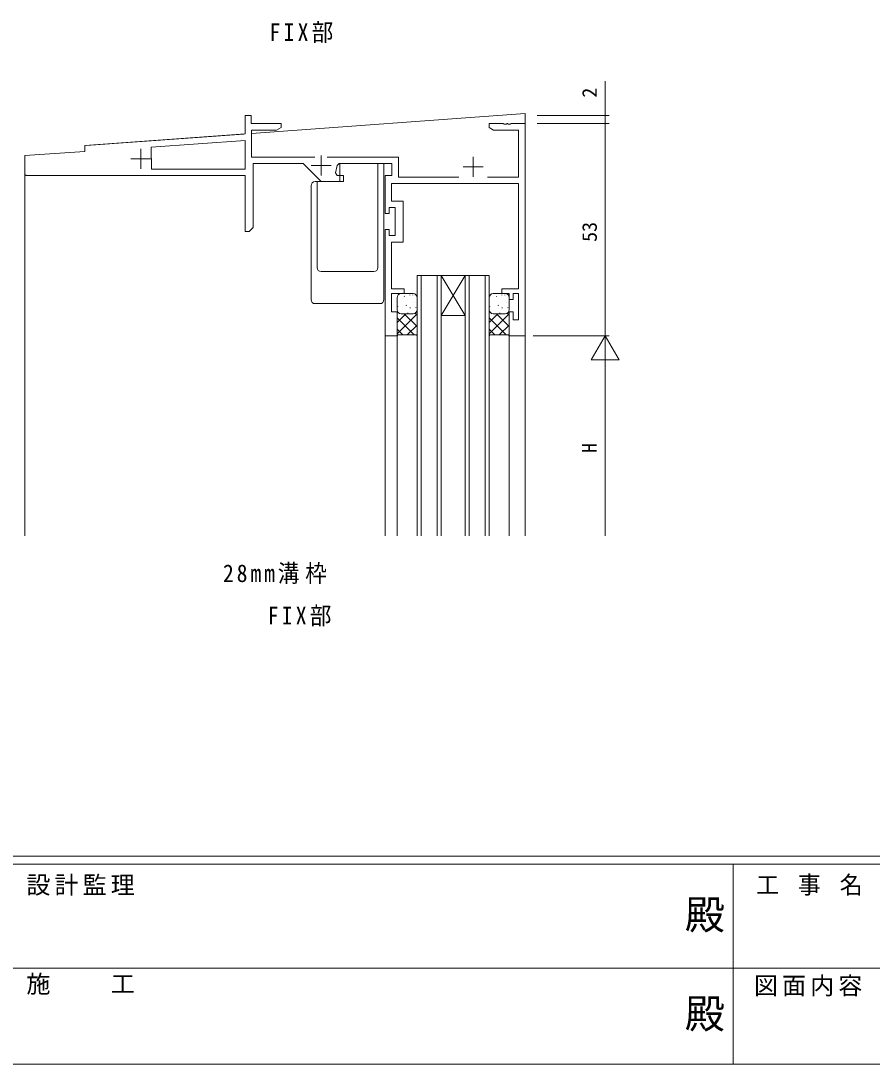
# Model space of a CAD drawing. Units: millimetres, scale not verified. Extents: x -594 to 539, y -420 to 386.
# Drawn here: x -218 to -5.3, y -420 to -159.3 of the extents above; entities that cross this region are included whole.
import ezdxf
from ezdxf.enums import TextEntityAlignment as Align

# ---------------------------------------------------------------- set-up
doc = ezdxf.new("R2010")
doc.units = ezdxf.units.MM
doc.header["$LTSCALE"] = 2
for name, color, linetype, lineweight in [('0-1_USER1', 7, 'Continuous', 9), ('0-3_YKK_11', 7, 'Continuous', 9), ('0-4_YKK_12', 2, 'Continuous', 9), ('0-6_YKK_13', 4, 'Continuous', 9), ('0-7_YKK_D', 6, 'Continuous', 9)]:
    doc.layers.add(name, color=color, linetype=linetype, lineweight=lineweight)
doc.layers.add('0-2_YKK_ZWAK', color=7, linetype='Continuous')
doc.styles.add('ＭＳ ゴシック', font='')
doc.styles.get('ＭＳ ゴシック').set_extended_font_data('MS Gothic')

msp = doc.modelspace()

# ---------------------------------------------------------------- linework, layer by layer
at = {"layer": '0-1_USER1'}
for p, q in [((510, -368), (-590, -368)), ((456, -370), (-590, -370)), ((-40, -370), (-40, -420)), ((-222, -395.999), (-38, -395.999)), ((-38, -395.999), (146, -395.999)), ((-590, -420), (456, -420))]:
    msp.add_line(p, q, dxfattribs=at)
at = {"layer": '0-3_YKK_11'}
msp.add_line((-185.436, -190.933), (-162, -189.234), dxfattribs=at)
at = {"layer": '0-3_YKK_11', "color": 2}
for p, q in [((-188, -191.3), (-188, -196.3)), ((-190.5, -193.8), (-185.5, -193.8)), ((-143, -193), (-143, -198)), ((-105, -193.3), (-105, -198.3)), ((-145.5, -195.5), (-140.5, -195.5)), ((-107.5, -195.8), (-102.5, -195.8))]:
    msp.add_line(p, q, dxfattribs=at)
at = {"layer": '0-3_YKK_11'}
for points in [[(-144.55, -193.37), (-160.37, -193.37), (-160.37, -186.63), (-154.091, -186.63), (-153, -186), (-153, -185), (-160.5, -185), (-160.5, -183), (-162, -183), (-162, -187.6), (-202, -190.5), (-202, -192), (-217, -193), (-217, -197.7), (-216.7, -198)], [(-93.63, -200), (-93.63, -226.3), (-97.8, -226.3), (-97.8, -227.5), (-96, -227.5), (-96, -229), (-95, -229), (-95, -227.5), (-93.63, -227.5), (-93.63, -234), (-95, -234), (-95, -232), (-96, -232), (-96, -238), (-92, -238), (-92, -185), (-95.542, -185), (-95.725, -185.12), (-96.275, -185.12), (-96.458, -185), (-96.542, -185), (-96.725, -185.12), (-97.275, -185.12), (-97.459, -185), (-101, -185), (-101, -186), (-99.909, -186.63), (-93.63, -186.63), (-93.63, -198.37), (-101.413, -198.37)], [(-216.7, -198), (-162, -198), (-162, -212), (-161, -212), (-160, -211), (-160, -195), (-147.5, -195), (-147, -195.5), (-143, -199.5), (-137.4, -199.5), (-137.4, -198), (-138.969, -198), (-139.417, -197.278), (-139, -195.5), (-138.5, -195), (-125.3, -195), (-125.3, -198), (-127, -198), (-127, -207.5), (-126, -207.5), (-126, -206), (-124.5, -206), (-124.5, -213), (-126, -213), (-126, -211.5), (-127, -211.5), (-127, -238), (-124, -238), (-124, -232), (-125.37, -232), (-125.37, -227.5), (-122.2, -227.5), (-122.2, -226.3), (-125.37, -226.3), (-125.37, -214.63), (-122.5, -214.63), (-122.5, -204.37), (-125.37, -204.37), (-125.37, -200), (-93.63, -200)], [(-108.587, -198.37), (-123.67, -198.37), (-123.67, -193.37), (-141.45, -193.37)]]:
    msp.add_lwpolyline(points, dxfattribs=at)
msp.add_lwpolyline([(-185.436, -190.933), (-162, -189.234), (-162, -196.37), (-185.4, -196.37)], close=True, dxfattribs=at)
at = {"layer": '0-4_YKK_12'}
for p, q in [((-160.37, -187.481), (-92, -182.525)), ((-92, -182.525), (-92, -288)), ((-92, -183.994), (-92, -288)), ((-201.722, -190.48), (-162.279, -187.62)), ((-217, -197.7), (-217, -288)), ((-118.997, -222.998), (-112.997, -222.998)), ((-118.997, -222.998), (-118.997, -288)), ((-117.997, -222.998), (-117.997, -288)), ((-113.997, -222.998), (-113.997, -288)), ((-106.997, -222.998), (-112.997, -222.998)), ((-112.997, -222.998), (-106.997, -232.998)), ((-106.997, -222.998), (-112.997, -232.998)), ((-112.997, -222.998), (-112.997, -288)), ((-106.997, -222.998), (-100.997, -222.998)), ((-106.997, -222.998), (-106.997, -288)), ((-105.997, -222.998), (-105.997, -288)), ((-101.997, -222.998), (-101.997, -288)), ((-100.997, -222.998), (-100.997, -288)), ((-106.997, -232.998), (-112.997, -232.998)), ((-127, -238.012), (-127, -288)), ((-124, -237.375), (-124, -288)), ((-95.99, -237.666), (-95.991, -288))]:
    msp.add_line(p, q, dxfattribs=at)
at = {"layer": '0-6_YKK_13'}
for p, q in [((-127.3, -195), (-138.3, -195)), ((-128.8, -195), (-128.8, -221)), ((-127.3, -229), (-127.3, -195)), ((-145.5, -229), (-145.5, -200.5)), ((-144.5, -199.5), (-138.3, -199.5)), ((-144, -221), (-144, -199.5)), ((-129.8, -222), (-143, -222)), ((-123.99, -228.5), (-123.99, -231.5)), ((-119.99, -227.5), (-122.99, -227.5)), ((-122.203, -228.198), (-122.176, -228.156)), ((-120.814, -227.863), (-120.815, -227.763)), ((-120.074, -227.871), (-120.047, -227.829)), ((-118.99, -231.5), (-118.99, -228.5)), ((-100.99, -228.5), (-100.99, -231.5)), ((-96.99, -227.5), (-99.99, -227.5)), ((-99.203, -228.198), (-99.176, -228.156)), ((-97.814, -227.863), (-97.815, -227.763)), ((-97.074, -227.871), (-97.047, -227.829)), ((-95.99, -231.5), (-95.99, -228.5)), ((-128.3, -230), (-144.5, -230)), ((-123.846, -230.756), (-123.819, -230.714)), ((-121.978, -230.481), (-121.976, -230.472)), ((-121.717, -230.429), (-121.69, -230.387)), ((-120.769, -231.087), (-120.77, -230.987)), ((-119.687, -229.813), (-119.66, -229.771)), ((-119.351, -231.008), (-119.349, -230.999)), ((-100.846, -230.756), (-100.819, -230.714)), ((-98.978, -230.481), (-98.976, -230.472)), ((-98.717, -230.429), (-98.69, -230.387)), ((-97.769, -231.087), (-97.77, -230.987)), ((-96.687, -229.813), (-96.66, -229.771)), ((-96.351, -231.008), (-96.349, -230.999)), ((-121.813, -232.5), (-123.992, -234.678)), ((-118.99, -232.505), (-123.992, -237.506)), ((-123.99, -233.536), (-119.72, -237.806)), ((-122.99, -232.5), (-119.99, -232.5)), ((-122.198, -232.5), (-118.992, -235.706)), ((-121.33, -232.371), (-121.303, -232.329)), ((-119.499, -232.371), (-118.99, -232.879)), ((-119.201, -232.045), (-119.174, -232.003)), ((-95.99, -232.511), (-100.99, -237.506)), ((-100.99, -233.533), (-96.719, -237.808)), ((-98.809, -232.5), (-100.989, -234.678)), ((-99.99, -232.5), (-96.99, -232.5)), ((-99.195, -232.5), (-95.989, -235.709)), ((-98.33, -232.371), (-98.303, -232.329)), ((-96.498, -232.37), (-95.99, -232.878)), ((-96.201, -232.045), (-96.174, -232.003)), ((-123.992, -236.363), (-122.548, -237.806)), ((-118.992, -235.335), (-121.463, -237.806)), ((-100.99, -236.363), (-99.547, -237.807)), ((-95.989, -235.337), (-98.462, -237.808)), ((-123.992, -238.006), (-123.792, -237.806)), ((-123.792, -237.806), (-119.192, -237.806)), ((-118.992, -238.006), (-119.192, -237.806)), ((-118.992, -237.663), (-119.163, -237.835)), ((-95.99, -238.009), (-96.19, -237.809)), ((-95.99, -237.666), (-96.162, -237.837))]:
    msp.add_line(p, q, dxfattribs=at)
for points in [[(-138.3, -199.5), (-138.3, -195), (-138.3, -199.5)], [(-100.99, -238.006), (-100.79, -237.807), (-96.19, -237.809)]]:
    msp.add_lwpolyline(points, dxfattribs=at)
for centre, start, end in [((-144.5, -200.5), 90, 180), ((-143, -221), 180, 270), ((-129.8, -221), 270, 0), ((-144.5, -229), 180, 270), ((-128.3, -229), 270, 0), ((-122.99, -228.5), 90, 180), ((-119.99, -228.5), 0, 90), ((-99.99, -228.5), 90, 180), ((-96.99, -228.5), 0, 90), ((-122.99, -231.5), 180, 269.99998), ((-119.99, -231.5), 270, 0), ((-99.99, -231.5), 180, 269.99998), ((-96.99, -231.5), 270, 0)]:
    msp.add_arc(centre, 1, start, end, dxfattribs=at)
at = {"layer": '0-7_YKK_D'}
for p, q in [((-89, -183), (-71, -183)), ((-89, -185), (-71, -185)), ((-89, -185), (-71, -185)), ((-72, -185), (-72, -238)), ((-90, -238), (-71, -238)), ((-89, -238), (-71, -238)), ((-72, -238), (-75.5, -244.062)), ((-72, -238), (-68.5, -244.062)), ((-72, -238), (-72, -250.124)), ((-75.5, -244.062), (-68.5, -244.062)), ((-72, -245), (-72, -288))]:
    msp.add_line(p, q, dxfattribs=at)
msp.add_lwpolyline([(-72, -185), (-72, -183), (-72, -174.4)], dxfattribs=at)
for centre, start, end in [((-72, -183), 90, 270), ((-72, -185), 90, 270), ((-72, -185), 90, 270), ((-72, -183), 270, 90), ((-72, -185), 270, 90), ((-72, -185), 270, 90)]:
    msp.add_arc(centre, 0.106, start, end, dxfattribs=at)

# ---------------------------------------------------------------- texts
at = {"layer": '0-1_USER1', "color": 3, "style": 'ＭＳ ゴシック'}
for p in [(-52.117, -388.509), (-52.117, -413.254)]:
    msp.add_text('殿', height=7.331, dxfattribs=at).set_placement(p, align=Align.BOTTOM_LEFT)
at = {"layer": '0-1_USER1', "char_height": 4.399, "attachment_point": 7, "style": 'ＭＳ ゴシック'}
for s, insert in [('\\T1.17;設計監理', (-216.615, -377.904)), ('\\T1.22;\\W0.95;工\\~事\\~名', (-34.268, -377.904)), ('\\T1.17;施\u3000\u3000工', (-216.615, -402.649)), ('\\T1.17;図面内容', (-34.832, -403.069))]:
    msp.add_mtext(s, dxfattribs=dict(at, insert=insert))
at = {"layer": '0-2_YKK_ZWAK', "char_height": 4.399, "attachment_point": 7, "style": 'ＭＳ ゴシック'}
for s, insert in [('\\T1.3;\\W0.9;FIX部', (-155.852, -164.846)), ('\\T1.27;\\W0.9;28mm溝枠', (-167.495, -300.027)), ('\\T1.3;\\W0.9;FIX部', (-156.323, -310.625))]:
    msp.add_mtext(s, dxfattribs=dict(at, insert=insert))
at = {"layer": '0-7_YKK_D', "color": 4, "style": 'ＭＳ ゴシック'}
for s, p in [('2', (-73, -178.535)), ('53', (-73, -214.57)), ('H', (-73, -267.311))]:
    msp.add_text(s, height=3.666, rotation=90, dxfattribs=at).set_placement(p, align=Align.BOTTOM_LEFT)

doc.saveas('drawing.dxf')
